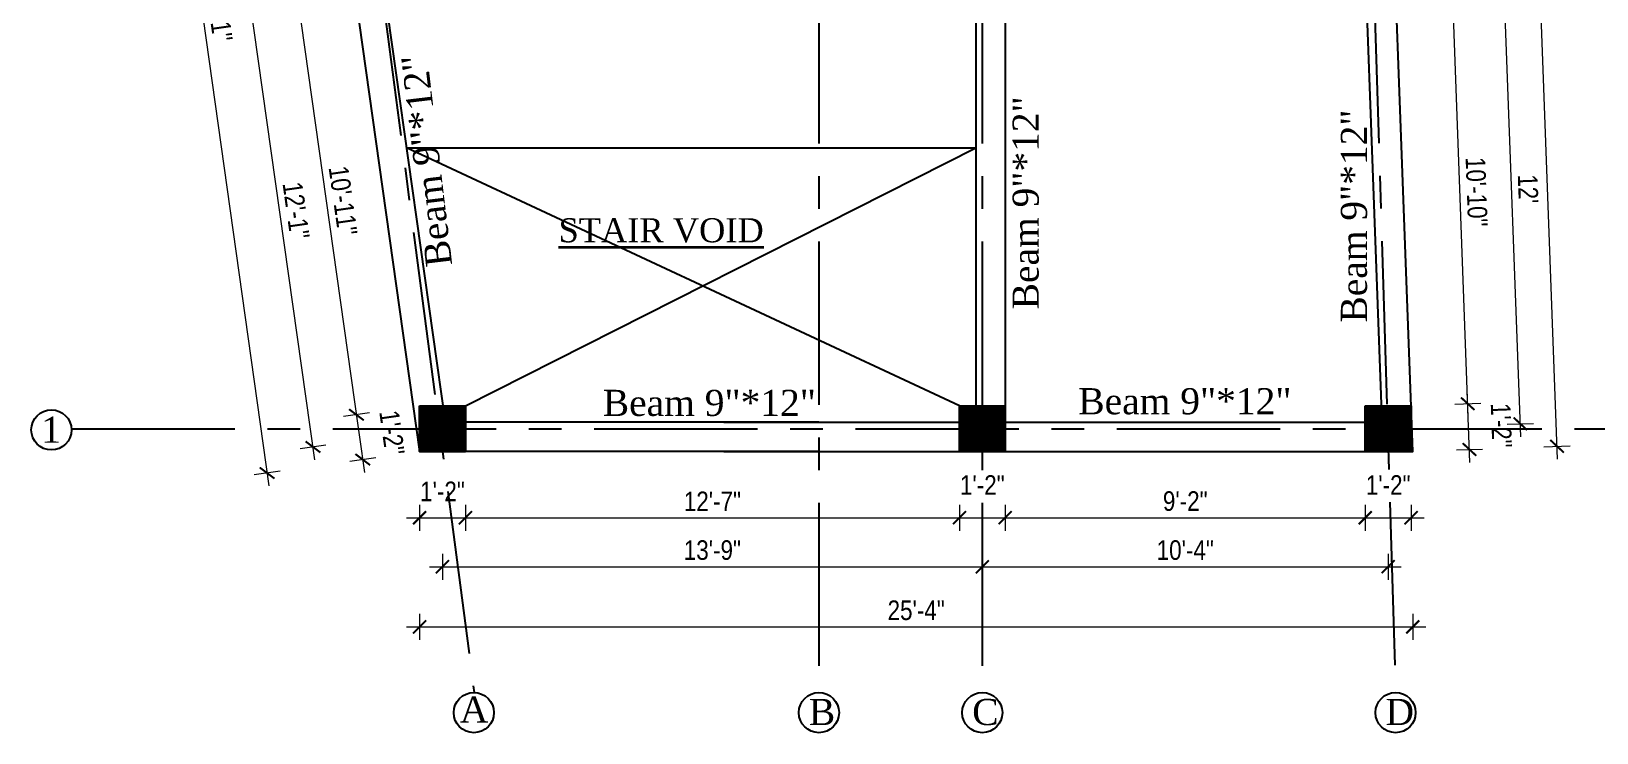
# Model space of a CAD drawing. Header units: inches. Extents: x -9998782 to 66725, y -6520505 to 8308.
# Drawn here: x -4998514.6 to -4998035.4, y -3257821.7 to -3257606.9 of the extents above; entities that cross this region are included whole.
import ezdxf
from ezdxf.enums import TextEntityAlignment as Align

# ---------------------------------------------------------------- set-up
doc = ezdxf.new("R2010")
doc.units = ezdxf.units.IN
doc.header["$LTSCALE"] = 2
doc.header["$MEASUREMENT"] = 0
doc.header["$PDMODE"] = 34
doc.linetypes.add('CENTER', pattern=[2, 1.25, -0.25, 0.25, -0.25])
doc.layers.get('0').update_dxf_attribs({"linetype": 'CONTINUOUS'})
doc.layers.get('DEFPOINTS').update_dxf_attribs({"color": 141, "linetype": 'CONTINUOUS'})
for name, color, linetype, lineweight in [('1', 7, 'CONTINUOUS', 13), ('DIM 1-100', 4, 'CONTINUOUS', 13), ('Toilet', 7, 'CONTINUOUS', 25), ('WALL SEC', 2, 'CONTINUOUS', 35)]:
    doc.layers.add(name, color=color, linetype=linetype, lineweight=lineweight)
doc.layers.add('A-Hatch', color=7, linetype='CONTINUOUS')
doc.layers.add('column', color=4, linetype='CONTINUOUS')
doc.styles.add('ordinary', font='times.ttf')
doc.styles.get("Standard").update_dxf_attribs({"font": 'ARIALN.TTF'})
doc.dimstyles.new('1 by 96', dxfattribs={"dimtxt": 6, "dimasz": 4, "dimexe": 4, "dimexo": 4, "dimgap": 2, "dimtad": 1, "dimdec": 0, "dimzin": 0, "dimdsep": 46, "dimlunit": 4, "dimtxsty": 'Standard', "dimblk": 'ARCHTICK', "dimcen": 0, "dimdle": 4, "dimadec": 0, "dimazin": 0, "dimtfac": 1, "dimtdec": 0, "dimtix": 1, "dimtofl": 0, "dimtmove": 1, "dimatfit": 3, "dimldrblk": 'ARCHTICK', "dimfxl": 4, "dimfxlon": 1, "dimtolj": 1, "dimtzin": 0, "dimlwd": -1, "dimlwe": -1, "dimarcsym": 0})

# ---------------------------------------------------------------- blocks, each defined once
blk = doc.blocks.new('_ArchTick')
at = {"color": 0, "linetype": 'ByBlock', "const_width": 0.15}
blk.add_lwpolyline([(-0.5, -0.5), (0.5, 0.5)], dxfattribs=at)
blk = doc.blocks.new('*D488')
at = {"layer": 'DEFPOINTS', "color": 0, "ltscale": 0.5}
for p in [(-4998395.72, -3257735.64), (-4998381.72, -3257735.64), (-4998381.72, -3257755.9)]:
    blk.add_point(p, dxfattribs=at)
at = {"layer": 'DIM 1-100', "color": 0, "ltscale": 0.5}
for p, q in [((-4998395.72, -3257751.9), (-4998395.72, -3257759.9)), ((-4998381.72, -3257751.9), (-4998381.72, -3257759.9)), ((-4998399.72, -3257755.9), (-4998377.72, -3257755.9))]:
    blk.add_line(p, q, dxfattribs=at)
at = {"layer": 'DIM 1-100', "color": 0, "ltscale": 0.5, "xscale": 4, "yscale": 4, "zscale": 4, "rotation": 180}
blk.add_blockref('_ArchTick', (-4998395.72, -3257755.9), dxfattribs=at)
at = {"layer": 'DIM 1-100', "color": 0, "ltscale": 0.5, "xscale": 4, "yscale": 4, "zscale": 4}
blk.add_blockref('_ArchTick', (-4998381.72, -3257755.9), dxfattribs=at)
at = {"layer": 'DIM 1-100', "color": 0, "ltscale": 0.5, "insert": (-4998388.72, -3257747.83), "char_height": 6, "attachment_point": 5}
blk.add_mtext('\\A1;1\'-2"', dxfattribs=at)
blk = doc.blocks.new('*D489')
at = {"layer": 'DEFPOINTS', "color": 0, "ltscale": 0.5}
for p in [(-4998381.72, -3257735.64), (-4998230.48, -3257735.64), (-4998230.48, -3257755.9)]:
    blk.add_point(p, dxfattribs=at)
at = {"layer": 'DIM 1-100', "color": 0, "ltscale": 0.5}
for p, q in [((-4998381.72, -3257751.9), (-4998381.72, -3257759.9)), ((-4998230.48, -3257751.9), (-4998230.48, -3257759.9)), ((-4998385.72, -3257755.9), (-4998226.48, -3257755.9))]:
    blk.add_line(p, q, dxfattribs=at)
at = {"layer": 'DIM 1-100', "color": 0, "ltscale": 0.5, "xscale": 4, "yscale": 4, "zscale": 4, "rotation": 180}
blk.add_blockref('_ArchTick', (-4998381.72, -3257755.9), dxfattribs=at)
at = {"layer": 'DIM 1-100', "color": 0, "ltscale": 0.5, "xscale": 4, "yscale": 4, "zscale": 4}
blk.add_blockref('_ArchTick', (-4998230.48, -3257755.9), dxfattribs=at)
at = {"layer": 'DIM 1-100', "color": 0, "ltscale": 0.5, "insert": (-4998306.1, -3257750.89), "char_height": 6, "attachment_point": 5}
blk.add_mtext('\\A1;12\'-7"', dxfattribs=at)
blk = doc.blocks.new('*D490')
at = {"layer": 'DEFPOINTS', "color": 0, "ltscale": 0.5}
for p in [(-4998230.48, -3257735.64), (-4998216.49, -3257735.64), (-4998216.49, -3257755.9)]:
    blk.add_point(p, dxfattribs=at)
at = {"layer": 'DIM 1-100', "color": 0, "ltscale": 0.5}
for p, q in [((-4998230.48, -3257751.9), (-4998230.48, -3257759.9)), ((-4998216.49, -3257751.9), (-4998216.49, -3257759.9)), ((-4998234.48, -3257755.9), (-4998212.49, -3257755.9))]:
    blk.add_line(p, q, dxfattribs=at)
at = {"layer": 'DIM 1-100', "color": 0, "ltscale": 0.5, "xscale": 4, "yscale": 4, "zscale": 4, "rotation": 180}
blk.add_blockref('_ArchTick', (-4998230.48, -3257755.9), dxfattribs=at)
at = {"layer": 'DIM 1-100', "color": 0, "ltscale": 0.5, "xscale": 4, "yscale": 4, "zscale": 4}
blk.add_blockref('_ArchTick', (-4998216.49, -3257755.9), dxfattribs=at)
at = {"layer": 'DIM 1-100', "color": 0, "ltscale": 0.5, "insert": (-4998223.49, -3257745.88), "char_height": 6, "attachment_point": 5}
blk.add_mtext('\\A1;1\'-2"', dxfattribs=at)
blk = doc.blocks.new('*D491')
at = {"layer": 'DEFPOINTS', "color": 0, "ltscale": 0.5}
for p in [(-4998216.49, -3257735.64), (-4998106.26, -3257735.64), (-4998106.26, -3257755.9)]:
    blk.add_point(p, dxfattribs=at)
at = {"layer": 'DIM 1-100', "color": 0, "ltscale": 0.5}
for p, q in [((-4998216.49, -3257751.9), (-4998216.49, -3257759.9)), ((-4998106.26, -3257751.9), (-4998106.26, -3257759.9)), ((-4998220.49, -3257755.9), (-4998102.26, -3257755.9))]:
    blk.add_line(p, q, dxfattribs=at)
at = {"layer": 'DIM 1-100', "color": 0, "ltscale": 0.5, "xscale": 4, "yscale": 4, "zscale": 4, "rotation": 180}
blk.add_blockref('_ArchTick', (-4998216.49, -3257755.9), dxfattribs=at)
at = {"layer": 'DIM 1-100', "color": 0, "ltscale": 0.5, "xscale": 4, "yscale": 4, "zscale": 4}
blk.add_blockref('_ArchTick', (-4998106.26, -3257755.9), dxfattribs=at)
at = {"layer": 'DIM 1-100', "color": 0, "ltscale": 0.5, "insert": (-4998161.37, -3257750.84), "char_height": 6, "attachment_point": 5}
blk.add_mtext('\\A1;9\'-2"', dxfattribs=at)
blk = doc.blocks.new('*D492')
at = {"layer": 'DEFPOINTS', "color": 0, "ltscale": 0.5}
for p in [(-4998106.26, -3257735.64), (-4998092.26, -3257735.64), (-4998092.26, -3257755.9)]:
    blk.add_point(p, dxfattribs=at)
at = {"layer": 'DIM 1-100', "color": 0, "ltscale": 0.5}
for p, q in [((-4998106.26, -3257751.9), (-4998106.26, -3257759.9)), ((-4998092.26, -3257751.9), (-4998092.26, -3257759.9)), ((-4998110.26, -3257755.9), (-4998088.26, -3257755.9))]:
    blk.add_line(p, q, dxfattribs=at)
at = {"layer": 'DIM 1-100', "color": 0, "ltscale": 0.5, "xscale": 4, "yscale": 4, "zscale": 4, "rotation": 180}
blk.add_blockref('_ArchTick', (-4998106.26, -3257755.9), dxfattribs=at)
at = {"layer": 'DIM 1-100', "color": 0, "ltscale": 0.5, "xscale": 4, "yscale": 4, "zscale": 4}
blk.add_blockref('_ArchTick', (-4998092.26, -3257755.9), dxfattribs=at)
at = {"layer": 'DIM 1-100', "color": 0, "ltscale": 0.5, "insert": (-4998099.26, -3257745.88), "char_height": 6, "attachment_point": 5}
blk.add_mtext('\\A1;1\'-2"', dxfattribs=at)
blk = doc.blocks.new('*D496')
at = {"layer": 'DEFPOINTS', "color": 0, "ltscale": 0.5}
for p in [(-4998415.94, -3257592.14), (-4998415.06, -3257724.36), (-4998395.72, -3257721.64)]:
    blk.add_point(p, dxfattribs=at)
at = {"layer": 'DIM 1-100', "color": 0, "ltscale": 0.5}
for p, q in [((-4998433.9, -3257590.63), (-4998414.5, -3257728.32)), ((-4998429.38, -3257594.03), (-4998437.3, -3257595.15)), ((-4998411.09, -3257723.8), (-4998419.02, -3257724.92))]:
    blk.add_line(p, q, dxfattribs=at)
at = {"layer": 'DIM 1-100', "color": 0, "ltscale": 0.5, "xscale": 4, "yscale": 4, "zscale": 4}
for p, rotation in [((-4998433.34, -3257594.59), 98.01894551890366), ((-4998415.06, -3257724.36), 278.0189455189036)]:
    blk.add_blockref('_ArchTick', p, dxfattribs=dict(at, rotation=rotation))
at = {"layer": 'DIM 1-100', "color": 0, "ltscale": 0.5, "insert": (-4998419.18, -3257658.77), "char_height": 6, "attachment_point": 5, "rotation": 278.0189}
blk.add_mtext('\\A1;10\'-11"', dxfattribs=at)
blk = doc.blocks.new('*D497')
at = {"layer": 'DEFPOINTS', "color": 0, "ltscale": 0.5}
for p in [(-4998395.72, -3257721.64), (-4998413.12, -3257738.09), (-4998395.72, -3257735.64)]:
    blk.add_point(p, dxfattribs=at)
at = {"layer": 'DIM 1-100', "color": 0, "ltscale": 0.5}
for p, q in [((-4998415.61, -3257720.4), (-4998412.56, -3257742.05)), ((-4998411.09, -3257723.8), (-4998419.02, -3257724.92)), ((-4998409.16, -3257737.53), (-4998417.08, -3257738.65))]:
    blk.add_line(p, q, dxfattribs=at)
at = {"layer": 'DIM 1-100', "color": 0, "ltscale": 0.5, "xscale": 4, "yscale": 4, "zscale": 4}
for p, rotation in [((-4998415.06, -3257724.36), 98.01894551890366), ((-4998413.12, -3257738.09), 278.0189455189036)]:
    blk.add_blockref('_ArchTick', p, dxfattribs=dict(at, rotation=rotation))
at = {"layer": 'DIM 1-100', "color": 0, "ltscale": 0.5, "insert": (-4998404.16, -3257729.83), "char_height": 6, "attachment_point": 5, "rotation": 278.0189}
blk.add_mtext('\\A1;1\'-2"', dxfattribs=at)
blk = doc.blocks.new('*D498')
at = {"layer": 'DEFPOINTS', "color": 0, "ltscale": 0.5}
for p in [(-4998408.94, -3257585.14), (-4998448.57, -3257590.72), (-4998388.72, -3257728.64)]:
    blk.add_point(p, dxfattribs=at)
at = {"layer": 'DIM 1-100', "color": 0, "ltscale": 0.5}
for p, q in [((-4998444.61, -3257590.16), (-4998452.53, -3257591.28)), ((-4998427.79, -3257738.18), (-4998449.13, -3257586.76)), ((-4998424.39, -3257733.66), (-4998432.31, -3257734.78))]:
    blk.add_line(p, q, dxfattribs=at)
at = {"layer": 'DIM 1-100', "color": 0, "ltscale": 0.5, "xscale": 4, "yscale": 4, "zscale": 4}
for p, rotation in [((-4998448.57, -3257590.72), 98.01894551876403), ((-4998428.35, -3257734.22), 278.018945518764)]:
    blk.add_blockref('_ArchTick', p, dxfattribs=dict(at, rotation=rotation))
at = {"layer": 'DIM 1-100', "color": 0, "ltscale": 0.5, "insert": (-4998433.5, -3257661.77), "char_height": 6, "attachment_point": 5, "rotation": 278.0189}
blk.add_mtext('\\A1;12\'-1"', dxfattribs=at)
blk = doc.blocks.new('*D500')
at = {"layer": 'DEFPOINTS', "color": 0, "ltscale": 0.5}
for p in [(-4998435.77, -3257451.4), (-4998395.72, -3257735.64), (-4998442.4, -3257742.21)]:
    blk.add_point(p, dxfattribs=at)
at = {"layer": 'DIM 1-100', "color": 0, "ltscale": 0.5}
for p, q in [((-4998483, -3257454.01), (-4998441.84, -3257746.17)), ((-4998478.48, -3257457.41), (-4998486.4, -3257458.53)), ((-4998438.43, -3257741.66), (-4998446.36, -3257742.77))]:
    blk.add_line(p, q, dxfattribs=at)
at = {"layer": 'DIM 1-100', "color": 0, "ltscale": 0.5, "xscale": 4, "yscale": 4, "zscale": 4}
for p, rotation in [((-4998482.44, -3257457.97), 98.01894551889016), ((-4998442.4, -3257742.21), 278.0189455188902)]:
    blk.add_blockref('_ArchTick', p, dxfattribs=dict(at, rotation=rotation))
at = {"layer": 'DIM 1-100', "color": 0, "ltscale": 0.5, "insert": (-4998457.4, -3257599.39), "char_height": 6, "attachment_point": 5, "rotation": 278.0189}
blk.add_mtext('\\A1;23\'-11"', dxfattribs=at)
blk = doc.blocks.new('*D501')
at = {"layer": 'DEFPOINTS', "color": 0, "ltscale": 0.5}
for p in [(-4998388.72, -3257728.64), (-4998223.49, -3257728.64), (-4998223.49, -3257770.92)]:
    blk.add_point(p, dxfattribs=at)
at = {"layer": 'DIM 1-100', "color": 0, "ltscale": 0.5}
for p, q in [((-4998388.72, -3257766.92), (-4998388.72, -3257774.92)), ((-4998223.49, -3257766.92), (-4998223.49, -3257774.92)), ((-4998392.72, -3257770.92), (-4998219.49, -3257770.92))]:
    blk.add_line(p, q, dxfattribs=at)
at = {"layer": 'DIM 1-100', "color": 0, "ltscale": 0.5, "xscale": 4, "yscale": 4, "zscale": 4, "rotation": 180}
blk.add_blockref('_ArchTick', (-4998388.72, -3257770.92), dxfattribs=at)
at = {"layer": 'DIM 1-100', "color": 0, "ltscale": 0.5, "xscale": 4, "yscale": 4, "zscale": 4}
blk.add_blockref('_ArchTick', (-4998223.49, -3257770.92), dxfattribs=at)
at = {"layer": 'DIM 1-100', "color": 0, "ltscale": 0.5, "insert": (-4998306.11, -3257765.85), "char_height": 6, "attachment_point": 5}
blk.add_mtext('\\A1;13\'-9"', dxfattribs=at)
blk = doc.blocks.new('*D502')
at = {"layer": 'DEFPOINTS', "color": 0, "ltscale": 0.5}
for p in [(-4998223.49, -3257728.64), (-4998099.26, -3257728.66), (-4998099.26, -3257770.92)]:
    blk.add_point(p, dxfattribs=at)
at = {"layer": 'DIM 1-100', "color": 0, "ltscale": 0.5}
for p, q in [((-4998223.49, -3257766.92), (-4998223.49, -3257774.92)), ((-4998099.26, -3257766.92), (-4998099.26, -3257774.92)), ((-4998227.49, -3257770.92), (-4998095.26, -3257770.92))]:
    blk.add_line(p, q, dxfattribs=at)
at = {"layer": 'DIM 1-100', "color": 0, "ltscale": 0.5, "xscale": 4, "yscale": 4, "zscale": 4, "rotation": 180}
blk.add_blockref('_ArchTick', (-4998223.49, -3257770.92), dxfattribs=at)
at = {"layer": 'DIM 1-100', "color": 0, "ltscale": 0.5, "xscale": 4, "yscale": 4, "zscale": 4}
blk.add_blockref('_ArchTick', (-4998099.26, -3257770.92), dxfattribs=at)
at = {"layer": 'DIM 1-100', "color": 0, "ltscale": 0.5, "insert": (-4998161.37, -3257765.85), "char_height": 6, "attachment_point": 5}
blk.add_mtext('\\A1;10\'-4"', dxfattribs=at)
blk = doc.blocks.new('*D503')
at = {"layer": 'DEFPOINTS', "color": 0, "ltscale": 0.5}
for p in [(-4998395.72, -3257735.64), (-4998091.74, -3257735.64), (-4998091.74, -3257789.34)]:
    blk.add_point(p, dxfattribs=at)
at = {"layer": 'DIM 1-100', "color": 0, "ltscale": 0.5}
for p, q in [((-4998395.72, -3257785.34), (-4998395.72, -3257793.34)), ((-4998091.74, -3257785.34), (-4998091.74, -3257793.34)), ((-4998399.72, -3257789.34), (-4998087.74, -3257789.34))]:
    blk.add_line(p, q, dxfattribs=at)
at = {"layer": 'DIM 1-100', "color": 0, "ltscale": 0.5, "xscale": 4, "yscale": 4, "zscale": 4, "rotation": 180}
blk.add_blockref('_ArchTick', (-4998395.72, -3257789.34), dxfattribs=at)
at = {"layer": 'DIM 1-100', "color": 0, "ltscale": 0.5, "xscale": 4, "yscale": 4, "zscale": 4}
blk.add_blockref('_ArchTick', (-4998091.74, -3257789.34), dxfattribs=at)
at = {"layer": 'DIM 1-100', "color": 0, "ltscale": 0.5, "insert": (-4998243.73, -3257784.28), "char_height": 6, "attachment_point": 5}
blk.add_mtext('\\A1;25\'-4"', dxfattribs=at)
blk = doc.blocks.new('*D504')
at = {"layer": 'DEFPOINTS', "color": 0, "ltscale": 0.5}
for p in [(-4998092.26, -3257721.64), (-4998074.89, -3257721), (-4998091.74, -3257735.64)]:
    blk.add_point(p, dxfattribs=at)
at = {"layer": 'DIM 1-100', "color": 0, "ltscale": 0.5}
for p, q in [((-4998078.89, -3257721.14), (-4998070.89, -3257720.85)), ((-4998074.23, -3257738.99), (-4998075.04, -3257717)), ((-4998078.37, -3257735.14), (-4998070.38, -3257734.85))]:
    blk.add_line(p, q, dxfattribs=at)
at = {"layer": 'DIM 1-100', "color": 0, "ltscale": 0.5, "xscale": 4, "yscale": 4, "zscale": 4}
for p, rotation in [((-4998074.89, -3257721), 92.11435361987118), ((-4998074.37, -3257735), 272.1143536198712)]:
    blk.add_blockref('_ArchTick', p, dxfattribs=dict(at, rotation=rotation))
at = {"layer": 'DIM 1-100', "color": 0, "ltscale": 0.5, "insert": (-4998064.62, -3257727.63), "char_height": 6, "attachment_point": 5, "rotation": 272.1144}
blk.add_mtext('\\A1;1\'-2"', dxfattribs=at)
blk = doc.blocks.new('*D505')
at = {"layer": 'DEFPOINTS', "color": 0, "ltscale": 0.5}
for p in [(-4998079.67, -3257591.48), (-4998097.56, -3257592.14), (-4998092.26, -3257721.64)]:
    blk.add_point(p, dxfattribs=at)
at = {"layer": 'DIM 1-100', "color": 0, "ltscale": 0.5}
for p, q in [((-4998083.67, -3257591.63), (-4998075.68, -3257591.33)), ((-4998074.74, -3257724.99), (-4998079.82, -3257587.48)), ((-4998078.89, -3257721.14), (-4998070.89, -3257720.85))]:
    blk.add_line(p, q, dxfattribs=at)
at = {"layer": 'DIM 1-100', "color": 0, "ltscale": 0.5, "xscale": 4, "yscale": 4, "zscale": 4}
for p, rotation in [((-4998079.67, -3257591.48), 92.11435361990641), ((-4998074.89, -3257721), 272.1143536199064)]:
    blk.add_blockref('_ArchTick', p, dxfattribs=dict(at, rotation=rotation))
at = {"layer": 'DIM 1-100', "color": 0, "ltscale": 0.5, "insert": (-4998072.22, -3257656.05), "char_height": 6, "attachment_point": 5, "rotation": 272.1144}
blk.add_mtext('\\A1;10\'-10"', dxfattribs=at)
blk = doc.blocks.new('*D509')
at = {"layer": 'DEFPOINTS', "color": 0, "ltscale": 0.5}
for p in [(-4998104.56, -3257585.14), (-4998064.09, -3257583.64), (-4998099.26, -3257728.64)]:
    blk.add_point(p, dxfattribs=at)
at = {"layer": 'DIM 1-100', "color": 0, "ltscale": 0.5}
for p, q in [((-4998058.64, -3257731.14), (-4998064.24, -3257579.65)), ((-4998068.09, -3257583.79), (-4998060.09, -3257583.5)), ((-4998062.79, -3257727.29), (-4998054.79, -3257727))]:
    blk.add_line(p, q, dxfattribs=at)
at = {"layer": 'DIM 1-100', "color": 0, "ltscale": 0.5, "xscale": 4, "yscale": 4, "zscale": 4}
for p, rotation in [((-4998064.09, -3257583.64), 92.11435361966569), ((-4998058.79, -3257727.14), 272.1143536196657)]:
    blk.add_blockref('_ArchTick', p, dxfattribs=dict(at, rotation=rotation))
at = {"layer": 'DIM 1-100', "color": 0, "ltscale": 0.5, "insert": (-4998056.43, -3257655.21), "char_height": 6, "attachment_point": 5, "rotation": 272.1144}
blk.add_mtext("\\A1;12'", dxfattribs=at)
blk = doc.blocks.new('*D511')
at = {"layer": 'DEFPOINTS', "color": 0, "ltscale": 0.5}
for p in [(-4998104.05, -3257402.39), (-4998059.87, -3257400.76), (-4998091.74, -3257735.64)]:
    blk.add_point(p, dxfattribs=at)
at = {"layer": 'DIM 1-100', "color": 0, "ltscale": 0.5}
for p, q in [((-4998047.42, -3257738), (-4998060.02, -3257396.76)), ((-4998063.87, -3257400.9), (-4998055.87, -3257400.61)), ((-4998051.57, -3257734.16), (-4998043.57, -3257733.86))]:
    blk.add_line(p, q, dxfattribs=at)
at = {"layer": 'DIM 1-100', "color": 0, "ltscale": 0.5, "xscale": 4, "yscale": 4, "zscale": 4}
for p, rotation in [((-4998059.87, -3257400.76), 92.11435361988767), ((-4998047.57, -3257734.01), 272.1143536198877)]:
    blk.add_blockref('_ArchTick', p, dxfattribs=dict(at, rotation=rotation))
at = {"layer": 'DIM 1-100', "color": 0, "ltscale": 0.5, "insert": (-4998048.66, -3257567.2), "char_height": 6, "attachment_point": 5, "rotation": 272.1144}
blk.add_mtext('\\A1;27\'-9"', dxfattribs=at)

msp = doc.modelspace()

# ---------------------------------------------------------------- hatches: boundary and pattern name
at = {"layer": 'A-Hatch', "ltscale": 0.5}
h = msp.add_hatch(dxfattribs=at)
h.set_pattern_fill('ANSI31', color=256)
h.set_pattern_definition([(45, (93036.98965, 683.83239), (-0.0883883476483, 0.0883883476483), [])])
h.paths.add_polyline_path([(-4998381.72, -3257721.64), (-4998395.72, -3257721.64), (-4998395.72, -3257735.64), (-4998381.72, -3257735.64)])
h = msp.add_hatch(dxfattribs=at)
h.set_pattern_fill('ANSI31', color=256)
h.set_pattern_definition([(45, (93202.22535, 683.83239), (-0.0883883476483, 0.0883883476483), [])])
h.paths.add_polyline_path([(-4998216.49, -3257721.64), (-4998230.49, -3257721.64), (-4998230.49, -3257735.64), (-4998216.49, -3257735.64)])
h = msp.add_hatch(dxfattribs=at)
h.set_pattern_fill('ANSI31', color=256)
h.set_pattern_definition([(45, (93326.45354, 683.81334), (-0.0883883476483, 0.0883883476483), [])])
h.paths.add_polyline_path([(-4998092.26, -3257721.66), (-4998106.26, -3257721.66), (-4998106.26, -3257735.66), (-4998092.26, -3257735.66)])

# ---------------------------------------------------------------- linework, layer by layer
at = {"ltscale": 0.5}
for p, q in [((-4998230.49, -3257721.64), (-4998399.74, -3257642.64)), ((-4998381.72, -3257721.64), (-4998225.49, -3257642.64))]:
    msp.add_line(p, q, dxfattribs=at)
for points in [[(-4998230.49, -3257726.64), (-4998101.08, -3257726.64), (-4998112.67, -3257412.76), (-4998229.17, -3257429.97)], [(-4998229.17, -3257429.97), (-4998425.61, -3257458.99), (-4998387.9, -3257726.64), (-4998381.72, -3257726.64)]]:
    msp.add_lwpolyline(points, dxfattribs=at)
for points in [[(-4998395.72, -3257721.64), (-4998381.72, -3257721.64), (-4998381.72, -3257735.64), (-4998395.72, -3257735.64)], [(-4998230.49, -3257721.64), (-4998216.49, -3257721.64), (-4998216.49, -3257735.64), (-4998230.49, -3257735.64)], [(-4998106.26, -3257721.64), (-4998092.26, -3257721.64), (-4998092.26, -3257735.64), (-4998106.26, -3257735.64)]]:
    msp.add_lwpolyline(points, close=True, dxfattribs=at)
at = {"layer": 'column', "color": 1}
for p, q in [((-4998225.49, -3257435.07), (-4998225.49, -3257721.64)), ((-4998216.49, -3257435.07), (-4998216.49, -3257721.64)), ((-4998399.74, -3257642.64), (-4998225.49, -3257642.64)), ((-4998273.49, -3257726.64), (-4998381.72, -3257726.64)), ((-4998273.49, -3257735.64), (-4998381.72, -3257735.64))]:
    msp.add_line(p, q, dxfattribs=at)
for points in [[(-4998230.49, -3257735.64), (-4998091.74, -3257735.64), (-4998104.05, -3257402.39), (-4998230.49, -3257421.07)], [(-4998230.49, -3257726.64), (-4998101.08, -3257726.64), (-4998112.67, -3257412.76), (-4998229.17, -3257429.97)], [(-4998230.49, -3257421.07), (-4998435.77, -3257451.4), (-4998395.72, -3257735.64), (-4998381.72, -3257735.64)], [(-4998229.17, -3257429.97), (-4998425.61, -3257458.99), (-4998387.9, -3257726.64), (-4998381.72, -3257726.64)], [(-4998302.61, -3257726.64), (-4998230.53, -3257726.64)], [(-4998302.61, -3257735.64), (-4998230.53, -3257735.64)]]:
    msp.add_lwpolyline(points, dxfattribs=at)
at = {"layer": 'Toilet', "linetype": 'CENTER', "ltscale": 20}
for p, q in [((-4998439.38, -3257351.3), (-4998379, -3257809.44)), ((-4998273.49, -3257351.3), (-4998273.49, -3257809.44)), ((-4998223.49, -3257351.3), (-4998223.49, -3257809.44)), ((-4998111.05, -3257351.3), (-4998097, -3257809.44)), ((-4998502.27, -3257728.64), (-4998029.01, -3257728.64))]:
    msp.add_line(p, q, dxfattribs=at)
at = {"layer": 'Toilet'}
for centre in [(-4998508.42, -3257728.99), (-4998379.12, -3257815.6), (-4998273.49, -3257815.6), (-4998223.49, -3257815.6), (-4998097, -3257815.6)]:
    msp.add_circle(centre, 6.15, dxfattribs=at)

# ---------------------------------------------------------------- texts
at = {"layer": '1', "char_height": 8, "attachment_point": 9, "style": 'ordinary'}
for insert, rotation in [((-4998393.35, -3257613.68), 96.8203), ((-4998206.11, -3257626.83), 90), ((-4998105.63, -3257630.88), 90)]:
    msp.add_mtext('Beam 9"*12"', dxfattribs=dict(at, insert=insert, rotation=rotation))
for insert in [(-4998274.41, -3257724.84), (-4998128.86, -3257724.33)]:
    msp.add_mtext('Beam 9"*12"', dxfattribs=dict(at, insert=insert))
at = {"layer": '1', "char_height": 8, "width": 20.1234, "attachment_point": 1, "style": 'ordinary'}
for s, insert in [('1', (-4998511.53, -3257724.95)), ('A', (-4998383.4, -3257810.64)), ('B', (-4998276.58, -3257811.39)), ('C', (-4998226.58, -3257811.39)), ('D', (-4998100.09, -3257811.39))]:
    msp.add_mtext(s, dxfattribs=dict(at, insert=insert))
at = {"layer": 'WALL SEC', "color": 0, "style": 'ordinary'}
msp.add_text('%%USTAIR VOID', height=7.3728, dxfattribs=at).set_placement((-4998321.78, -3257667.85), align=Align.MIDDLE_CENTER)

# ---------------------------------------------------------------- dimensions: what is measured, and where the dimension line sits
at = {"layer": 'DIM 1-100', "ltscale": 0.5}
for p1, p2, distance, picture, middle in [((-4998091.74, -3257735.64), (-4998104.05, -3257402.39), -44.21, '*D511', (-4998048.66, -3257567.2)), ((-4998435.77, -3257451.4), (-4998395.72, -3257735.64), -47.13, '*D500', (-4998457.4, -3257599.39)), ((-4998099.26, -3257728.64), (-4998104.56, -3257585.14), -40.5, '*D509', (-4998056.43, -3257655.21)), ((-4998388.72, -3257728.64), (-4998408.94, -3257585.14), 40.02, '*D498', (-4998433.5, -3257661.77))]:
    dim = msp.add_aligned_dim(p1=p1, p2=p2, distance=distance, dimstyle='1 by 96', dxfattribs=at)
    dim.commit()
    dim.dimension.update_dxf_attribs({"geometry": picture, "text_midpoint": middle})
for base, p1, p2, angle, picture, middle in [((-4998415.06, -3257724.36), (-4998415.94, -3257592.14), (-4998395.72, -3257721.64), 278.0189, '*D496', (-4998419.18, -3257658.77)), ((-4998079.67, -3257591.48), (-4998092.26, -3257721.64), (-4998097.56, -3257592.14), 272.1144, '*D505', (-4998072.22, -3257656.05))]:
    dim = msp.add_linear_dim(base=base, p1=p1, p2=p2, angle=angle, dimstyle='1 by 96', dxfattribs=at)
    dim.commit()
    dim.dimension.update_dxf_attribs({"geometry": picture, "text_midpoint": middle})
for base, p1, p2, angle, picture, middle, dimtype in [((-4998413.12, -3257738.09), (-4998395.72, -3257721.64), (-4998395.72, -3257735.64), 278.0189, '*D497', (-4998409.13, -3257730.53), 160), ((-4998074.89, -3257721), (-4998091.74, -3257735.64), (-4998092.26, -3257721.64), 92.1144, '*D504', (-4998069.62, -3257727.81), 161)]:
    dim = msp.add_linear_dim(base=base, p1=p1, p2=p2, angle=angle, dimstyle='1 by 96', dxfattribs=at)
    dim.commit()
    dim.dimension.update_dxf_attribs({"geometry": picture, "text_midpoint": middle, "dimtype": dimtype})
for base, p1, p2, picture, middle in [((-4998223.49, -3257770.92), (-4998388.72, -3257728.64), (-4998223.49, -3257728.64), '*D501', (-4998306.11, -3257765.85)), ((-4998099.26, -3257770.92), (-4998223.49, -3257728.64), (-4998099.26, -3257728.66), '*D502', (-4998161.37, -3257765.85)), ((-4998091.74, -3257789.34), (-4998395.72, -3257735.64), (-4998091.74, -3257735.64), '*D503', (-4998243.73, -3257784.28)), ((-4998230.48, -3257755.9), (-4998381.72, -3257735.64), (-4998230.48, -3257735.64), '*D489', (-4998306.1, -3257750.89)), ((-4998106.26, -3257755.9), (-4998216.49, -3257735.64), (-4998106.26, -3257735.64), '*D491', (-4998161.37, -3257750.84))]:
    dim = msp.add_linear_dim(base=base, p1=p1, p2=p2, dimstyle='1 by 96', dxfattribs=at)
    dim.commit()
    dim.dimension.update_dxf_attribs({"geometry": picture, "text_midpoint": middle})
for base, p1, p2, picture, middle in [((-4998381.72, -3257755.9), (-4998395.72, -3257735.64), (-4998381.72, -3257735.64), '*D488', (-4998388.72, -3257752.84)), ((-4998216.49, -3257755.9), (-4998230.48, -3257735.64), (-4998216.49, -3257735.64), '*D490', (-4998223.49, -3257750.89)), ((-4998092.26, -3257755.9), (-4998106.26, -3257735.64), (-4998092.26, -3257735.64), '*D492', (-4998099.26, -3257750.89))]:
    dim = msp.add_linear_dim(base=base, p1=p1, p2=p2, dimstyle='1 by 96', dxfattribs=at)
    dim.commit()
    dim.dimension.update_dxf_attribs({"geometry": picture, "text_midpoint": middle, "dimtype": 160})

doc.saveas('drawing.dxf')
